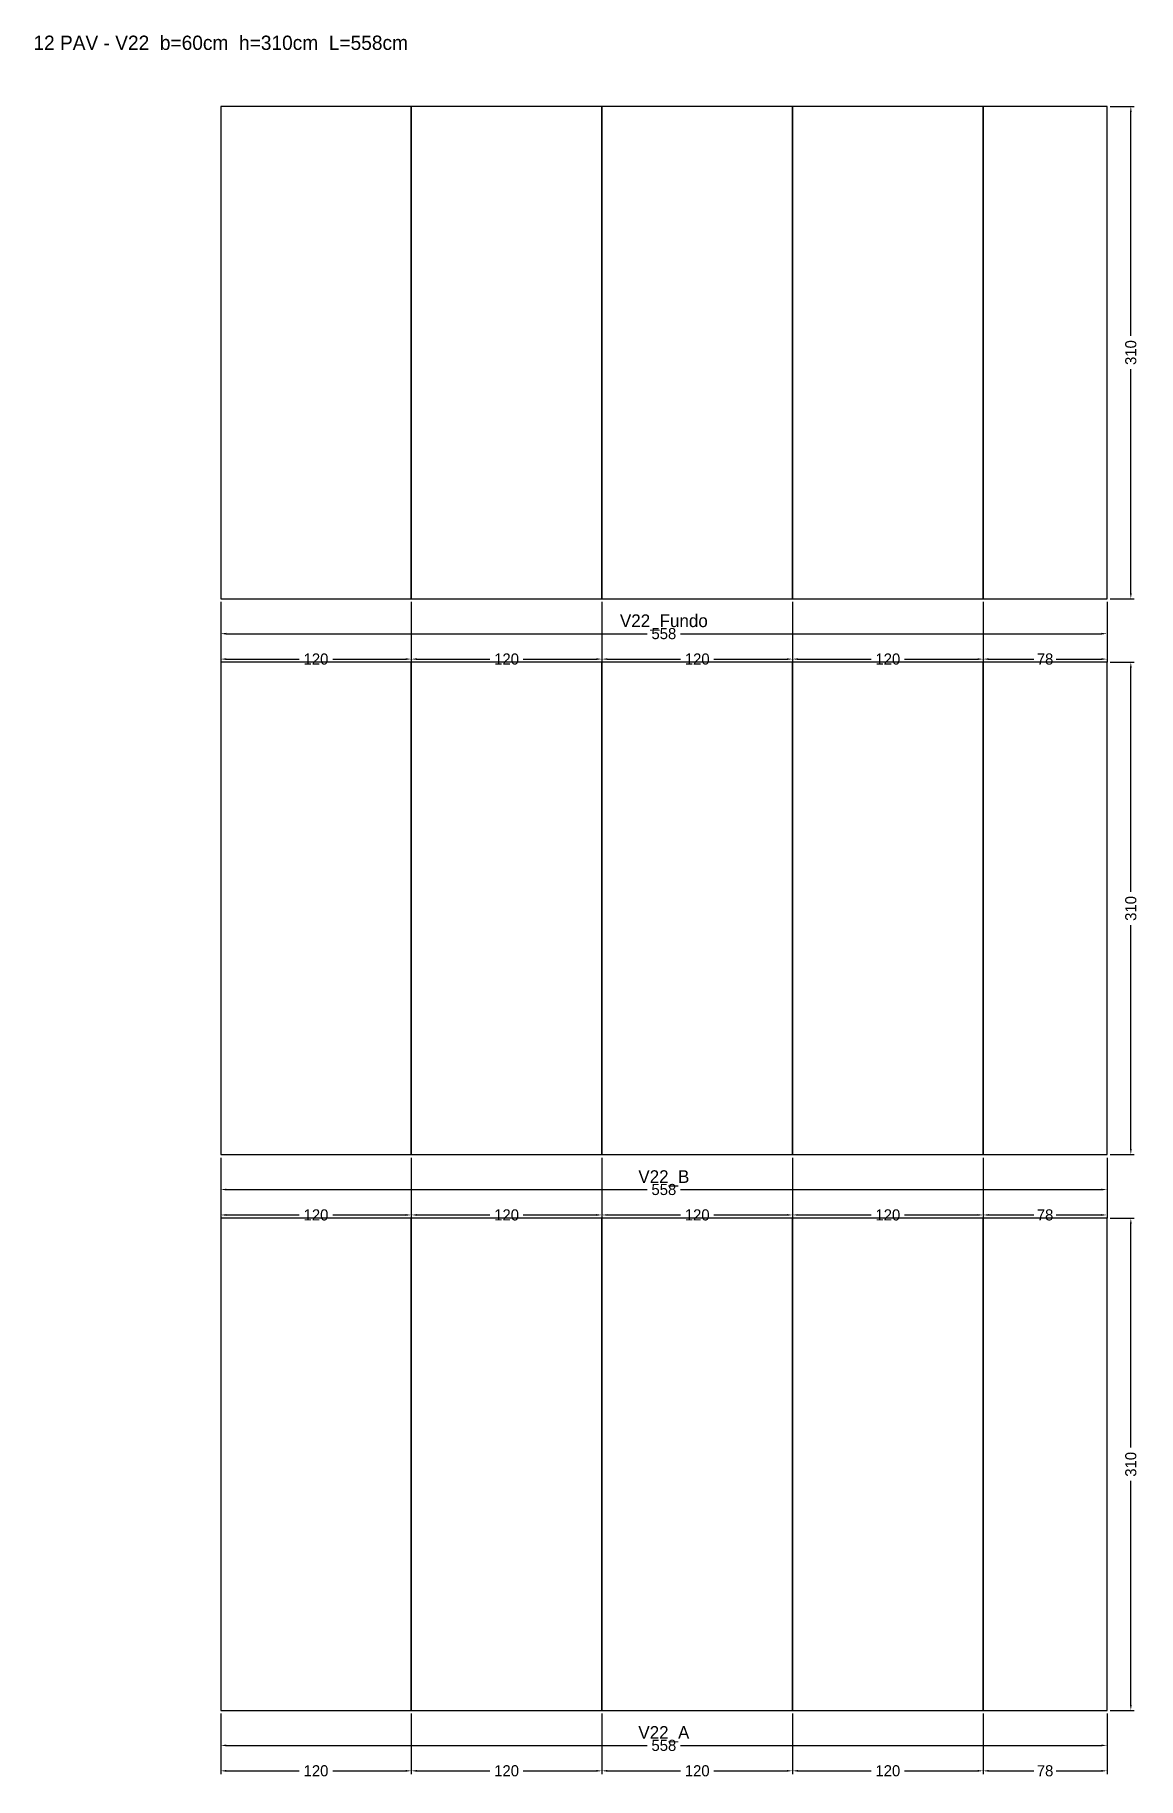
# Model space of a CAD drawing. Header units: metres. Extents: x -117 to 578, y -43 to 1055.
import ezdxf

# ---------------------------------------------------------------- set-up
doc = ezdxf.new("R2010")
doc.units = ezdxf.units.M
for name, color, linetype in [('COTA', 3, 'Continuous'), ('NOMENCLATURA', 2, 'Continuous'), ('Paineis', 7, 'Continuous'), ('Texto Secao', 2, 'Continuous')]:
    doc.layers.add(name, color=color, linetype=linetype)
doc.dimstyles.new('COTA_VIG', dxfattribs={"dimtxt": 7, "dimasz": 3.5, "dimexe": 2, "dimexo": 2, "dimgap": 1.5, "dimtad": 1, "dimdec": 1, "dimcen": 2.5, "dimclrd": 3, "dimclre": 3, "dimclrt": 3, "dimazin": 3, "dimtfac": 1, "dimtmove": 0, "dimatfit": 3})

# ---------------------------------------------------------------- blocks, each defined once
blk = doc.blocks.new('_CLOSEDFILLED')
at = {"color": 0, "linetype": 'BYBLOCK'}
blk.add_solid([(-1, 0.16), (0, 0), (-1, -0.16)], dxfattribs=at)
blk = doc.blocks.new('*D1')
at = {"color": 3}
for p, q in [((0, -2), (0, -24)), ((558, -2), (558, -24)), ((3.5, -22), (268.5, -22)), ((289.5, -22), (554.5, -22))]:
    blk.add_line(p, q, dxfattribs=at)
at = {"layer": 'Defpoints'}
for p in [(0, 0), (558, 0), (0, -22)]:
    blk.add_point(p, dxfattribs=at)
at = {"layer": 'COTA', "color": 3, "xscale": 3.5, "yscale": 3.5, "rotation": 180}
blk.add_blockref('_CLOSEDFILLED', (0, -22), dxfattribs=at)
at = {"layer": 'COTA', "color": 3, "xscale": 3.5, "yscale": 3.5}
blk.add_blockref('_CLOSEDFILLED', (558, -22), dxfattribs=at)
at = {"layer": 'COTA', "color": 3, "insert": (279, -22), "char_height": 7, "attachment_point": 5}
blk.add_mtext('558', dxfattribs=at)
blk = doc.blocks.new('*D2')
at = {"color": 3}
for p, q in [((0, -2), (0, -40)), ((120, -2), (120, -40)), ((3.5, -38), (49.5, -38)), ((70.5, -38), (116.5, -38))]:
    blk.add_line(p, q, dxfattribs=at)
at = {"layer": 'Defpoints'}
for p in [(0, 0), (120, 0), (0, -38)]:
    blk.add_point(p, dxfattribs=at)
at = {"layer": 'COTA', "color": 3, "xscale": 3.5, "yscale": 3.5, "rotation": 180}
blk.add_blockref('_CLOSEDFILLED', (0, -38), dxfattribs=at)
at = {"layer": 'COTA', "color": 3, "xscale": 3.5, "yscale": 3.5}
blk.add_blockref('_CLOSEDFILLED', (120, -38), dxfattribs=at)
at = {"layer": 'COTA', "color": 3, "insert": (60, -38), "char_height": 7, "attachment_point": 5}
blk.add_mtext('120', dxfattribs=at)
blk = doc.blocks.new('*D3')
at = {"color": 3}
for p, q in [((120, -2), (120, -40)), ((240, -2), (240, -40)), ((123.5, -38), (169.5, -38)), ((190.5, -38), (236.5, -38))]:
    blk.add_line(p, q, dxfattribs=at)
at = {"layer": 'Defpoints'}
for p in [(120, 0), (240, 0), (120, -38)]:
    blk.add_point(p, dxfattribs=at)
at = {"layer": 'COTA', "color": 3, "xscale": 3.5, "yscale": 3.5, "rotation": 180}
blk.add_blockref('_CLOSEDFILLED', (120, -38), dxfattribs=at)
at = {"layer": 'COTA', "color": 3, "xscale": 3.5, "yscale": 3.5}
blk.add_blockref('_CLOSEDFILLED', (240, -38), dxfattribs=at)
at = {"layer": 'COTA', "color": 3, "insert": (180, -38), "char_height": 7, "attachment_point": 5}
blk.add_mtext('120', dxfattribs=at)
blk = doc.blocks.new('*D4')
at = {"color": 3}
for p, q in [((240, -2), (240, -40)), ((360, -2), (360, -40)), ((243.5, -38), (289.5, -38)), ((310.5, -38), (356.5, -38))]:
    blk.add_line(p, q, dxfattribs=at)
at = {"layer": 'Defpoints'}
for p in [(240, 0), (360, 0), (240, -38)]:
    blk.add_point(p, dxfattribs=at)
at = {"layer": 'COTA', "color": 3, "xscale": 3.5, "yscale": 3.5, "rotation": 180}
blk.add_blockref('_CLOSEDFILLED', (240, -38), dxfattribs=at)
at = {"layer": 'COTA', "color": 3, "xscale": 3.5, "yscale": 3.5}
blk.add_blockref('_CLOSEDFILLED', (360, -38), dxfattribs=at)
at = {"layer": 'COTA', "color": 3, "insert": (300, -38), "char_height": 7, "attachment_point": 5}
blk.add_mtext('120', dxfattribs=at)
blk = doc.blocks.new('*D5')
at = {"color": 3}
for p, q in [((360, -2), (360, -40)), ((480, -2), (480, -40)), ((363.5, -38), (409.5, -38)), ((430.5, -38), (476.5, -38))]:
    blk.add_line(p, q, dxfattribs=at)
at = {"layer": 'Defpoints'}
for p in [(360, 0), (480, 0), (360, -38)]:
    blk.add_point(p, dxfattribs=at)
at = {"layer": 'COTA', "color": 3, "xscale": 3.5, "yscale": 3.5, "rotation": 180}
blk.add_blockref('_CLOSEDFILLED', (360, -38), dxfattribs=at)
at = {"layer": 'COTA', "color": 3, "xscale": 3.5, "yscale": 3.5}
blk.add_blockref('_CLOSEDFILLED', (480, -38), dxfattribs=at)
at = {"layer": 'COTA', "color": 3, "insert": (420, -38), "char_height": 7, "attachment_point": 5}
blk.add_mtext('120', dxfattribs=at)
blk = doc.blocks.new('*D6')
at = {"color": 3}
for p, q in [((480, -2), (480, -40)), ((558, -2), (558, -40)), ((483.5, -38), (512, -38)), ((526, -38), (554.5, -38))]:
    blk.add_line(p, q, dxfattribs=at)
at = {"layer": 'Defpoints'}
for p in [(480, 0), (558, 0), (480, -38)]:
    blk.add_point(p, dxfattribs=at)
at = {"layer": 'COTA', "color": 3, "xscale": 3.5, "yscale": 3.5, "rotation": 180}
blk.add_blockref('_CLOSEDFILLED', (480, -38), dxfattribs=at)
at = {"layer": 'COTA', "color": 3, "xscale": 3.5, "yscale": 3.5}
blk.add_blockref('_CLOSEDFILLED', (558, -38), dxfattribs=at)
at = {"layer": 'COTA', "color": 3, "insert": (519, -38), "char_height": 7, "attachment_point": 5}
blk.add_mtext('78', dxfattribs=at)
blk = doc.blocks.new('*D7')
at = {"color": 3}
for p, q in [((560, 310), (575, 310)), ((573, 165.5), (573, 306.5)), ((573, 3.5), (573, 144.5)), ((560, 0), (575, 0))]:
    blk.add_line(p, q, dxfattribs=at)
at = {"layer": 'Defpoints'}
for p in [(558, 310), (558, 0), (573, 0)]:
    blk.add_point(p, dxfattribs=at)
at = {"layer": 'COTA', "color": 3, "xscale": 3.5, "yscale": 3.5}
for p, rotation in [((573, 310), 90), ((573, 0), 270)]:
    blk.add_blockref('_CLOSEDFILLED', p, dxfattribs=dict(at, rotation=rotation))
at = {"layer": 'COTA', "color": 3, "insert": (573, 155), "char_height": 7, "attachment_point": 5, "rotation": 90}
blk.add_mtext('310', dxfattribs=at)
blk = doc.blocks.new('*D8')
at = {"color": 3}
for p, q in [((0, 348), (0, 326)), ((558, 348), (558, 326)), ((3.5, 328), (268.5, 328)), ((289.5, 328), (554.5, 328))]:
    blk.add_line(p, q, dxfattribs=at)
at = {"layer": 'Defpoints'}
for p in [(0, 350), (558, 350), (0, 328)]:
    blk.add_point(p, dxfattribs=at)
at = {"layer": 'COTA', "color": 3, "xscale": 3.5, "yscale": 3.5, "rotation": 180}
blk.add_blockref('_CLOSEDFILLED', (0, 328), dxfattribs=at)
at = {"layer": 'COTA', "color": 3, "xscale": 3.5, "yscale": 3.5}
blk.add_blockref('_CLOSEDFILLED', (558, 328), dxfattribs=at)
at = {"layer": 'COTA', "color": 3, "insert": (279, 328), "char_height": 7, "attachment_point": 5}
blk.add_mtext('558', dxfattribs=at)
blk = doc.blocks.new('*D9')
at = {"color": 3}
for p, q in [((0, 348), (0, 310)), ((120, 348), (120, 310)), ((3.5, 312), (49.5, 312)), ((70.5, 312), (116.5, 312))]:
    blk.add_line(p, q, dxfattribs=at)
at = {"layer": 'Defpoints'}
for p in [(0, 350), (120, 350), (0, 312)]:
    blk.add_point(p, dxfattribs=at)
at = {"layer": 'COTA', "color": 3, "xscale": 3.5, "yscale": 3.5, "rotation": 180}
blk.add_blockref('_CLOSEDFILLED', (0, 312), dxfattribs=at)
at = {"layer": 'COTA', "color": 3, "xscale": 3.5, "yscale": 3.5}
blk.add_blockref('_CLOSEDFILLED', (120, 312), dxfattribs=at)
at = {"layer": 'COTA', "color": 3, "insert": (60, 312), "char_height": 7, "attachment_point": 5}
blk.add_mtext('120', dxfattribs=at)
blk = doc.blocks.new('*D10')
at = {"color": 3}
for p, q in [((120, 348), (120, 310)), ((240, 348), (240, 310)), ((123.5, 312), (169.5, 312)), ((190.5, 312), (236.5, 312))]:
    blk.add_line(p, q, dxfattribs=at)
at = {"layer": 'Defpoints'}
for p in [(120, 350), (240, 350), (120, 312)]:
    blk.add_point(p, dxfattribs=at)
at = {"layer": 'COTA', "color": 3, "xscale": 3.5, "yscale": 3.5, "rotation": 180}
blk.add_blockref('_CLOSEDFILLED', (120, 312), dxfattribs=at)
at = {"layer": 'COTA', "color": 3, "xscale": 3.5, "yscale": 3.5}
blk.add_blockref('_CLOSEDFILLED', (240, 312), dxfattribs=at)
at = {"layer": 'COTA', "color": 3, "insert": (180, 312), "char_height": 7, "attachment_point": 5}
blk.add_mtext('120', dxfattribs=at)
blk = doc.blocks.new('*D11')
at = {"color": 3}
for p, q in [((240, 348), (240, 310)), ((360, 348), (360, 310)), ((243.5, 312), (289.5, 312)), ((310.5, 312), (356.5, 312))]:
    blk.add_line(p, q, dxfattribs=at)
at = {"layer": 'Defpoints'}
for p in [(240, 350), (360, 350), (240, 312)]:
    blk.add_point(p, dxfattribs=at)
at = {"layer": 'COTA', "color": 3, "xscale": 3.5, "yscale": 3.5, "rotation": 180}
blk.add_blockref('_CLOSEDFILLED', (240, 312), dxfattribs=at)
at = {"layer": 'COTA', "color": 3, "xscale": 3.5, "yscale": 3.5}
blk.add_blockref('_CLOSEDFILLED', (360, 312), dxfattribs=at)
at = {"layer": 'COTA', "color": 3, "insert": (300, 312), "char_height": 7, "attachment_point": 5}
blk.add_mtext('120', dxfattribs=at)
blk = doc.blocks.new('*D12')
at = {"color": 3}
for p, q in [((360, 348), (360, 310)), ((480, 348), (480, 310)), ((363.5, 312), (409.5, 312)), ((430.5, 312), (476.5, 312))]:
    blk.add_line(p, q, dxfattribs=at)
at = {"layer": 'Defpoints'}
for p in [(360, 350), (480, 350), (360, 312)]:
    blk.add_point(p, dxfattribs=at)
at = {"layer": 'COTA', "color": 3, "xscale": 3.5, "yscale": 3.5, "rotation": 180}
blk.add_blockref('_CLOSEDFILLED', (360, 312), dxfattribs=at)
at = {"layer": 'COTA', "color": 3, "xscale": 3.5, "yscale": 3.5}
blk.add_blockref('_CLOSEDFILLED', (480, 312), dxfattribs=at)
at = {"layer": 'COTA', "color": 3, "insert": (420, 312), "char_height": 7, "attachment_point": 5}
blk.add_mtext('120', dxfattribs=at)
blk = doc.blocks.new('*D13')
at = {"color": 3}
for p, q in [((480, 348), (480, 310)), ((558, 348), (558, 310)), ((483.5, 312), (512, 312)), ((526, 312), (554.5, 312))]:
    blk.add_line(p, q, dxfattribs=at)
at = {"layer": 'Defpoints'}
for p in [(480, 350), (558, 350), (480, 312)]:
    blk.add_point(p, dxfattribs=at)
at = {"layer": 'COTA', "color": 3, "xscale": 3.5, "yscale": 3.5, "rotation": 180}
blk.add_blockref('_CLOSEDFILLED', (480, 312), dxfattribs=at)
at = {"layer": 'COTA', "color": 3, "xscale": 3.5, "yscale": 3.5}
blk.add_blockref('_CLOSEDFILLED', (558, 312), dxfattribs=at)
at = {"layer": 'COTA', "color": 3, "insert": (519, 312), "char_height": 7, "attachment_point": 5}
blk.add_mtext('78', dxfattribs=at)
blk = doc.blocks.new('*D14')
at = {"color": 3}
for p, q in [((560, 660), (575, 660)), ((573, 515.5), (573, 656.5)), ((573, 353.5), (573, 494.5)), ((560, 350), (575, 350))]:
    blk.add_line(p, q, dxfattribs=at)
at = {"layer": 'Defpoints'}
for p in [(558, 660), (558, 350), (573, 350)]:
    blk.add_point(p, dxfattribs=at)
at = {"layer": 'COTA', "color": 3, "xscale": 3.5, "yscale": 3.5}
for p, rotation in [((573, 660), 90), ((573, 350), 270)]:
    blk.add_blockref('_CLOSEDFILLED', p, dxfattribs=dict(at, rotation=rotation))
at = {"layer": 'COTA', "color": 3, "insert": (573, 505), "char_height": 7, "attachment_point": 5, "rotation": 90}
blk.add_mtext('310', dxfattribs=at)
blk = doc.blocks.new('*D15')
at = {"color": 3}
for p, q in [((0, 698), (0, 676)), ((558, 698), (558, 676)), ((3.5, 678), (268.5, 678)), ((289.5, 678), (554.5, 678))]:
    blk.add_line(p, q, dxfattribs=at)
at = {"layer": 'Defpoints'}
for p in [(0, 700), (558, 700), (0, 678)]:
    blk.add_point(p, dxfattribs=at)
at = {"layer": 'COTA', "color": 3, "xscale": 3.5, "yscale": 3.5, "rotation": 180}
blk.add_blockref('_CLOSEDFILLED', (0, 678), dxfattribs=at)
at = {"layer": 'COTA', "color": 3, "xscale": 3.5, "yscale": 3.5}
blk.add_blockref('_CLOSEDFILLED', (558, 678), dxfattribs=at)
at = {"layer": 'COTA', "color": 3, "insert": (279, 678), "char_height": 7, "attachment_point": 5}
blk.add_mtext('558', dxfattribs=at)
blk = doc.blocks.new('*D16')
at = {"color": 3}
for p, q in [((0, 698), (0, 660)), ((120, 698), (120, 660)), ((3.5, 662), (49.5, 662)), ((70.5, 662), (116.5, 662))]:
    blk.add_line(p, q, dxfattribs=at)
at = {"layer": 'Defpoints'}
for p in [(0, 700), (120, 700), (0, 662)]:
    blk.add_point(p, dxfattribs=at)
at = {"layer": 'COTA', "color": 3, "xscale": 3.5, "yscale": 3.5, "rotation": 180}
blk.add_blockref('_CLOSEDFILLED', (0, 662), dxfattribs=at)
at = {"layer": 'COTA', "color": 3, "xscale": 3.5, "yscale": 3.5}
blk.add_blockref('_CLOSEDFILLED', (120, 662), dxfattribs=at)
at = {"layer": 'COTA', "color": 3, "insert": (60, 662), "char_height": 7, "attachment_point": 5}
blk.add_mtext('120', dxfattribs=at)
blk = doc.blocks.new('*D17')
at = {"color": 3}
for p, q in [((120, 698), (120, 660)), ((240, 698), (240, 660)), ((123.5, 662), (169.5, 662)), ((190.5, 662), (236.5, 662))]:
    blk.add_line(p, q, dxfattribs=at)
at = {"layer": 'Defpoints'}
for p in [(120, 700), (240, 700), (120, 662)]:
    blk.add_point(p, dxfattribs=at)
at = {"layer": 'COTA', "color": 3, "xscale": 3.5, "yscale": 3.5, "rotation": 180}
blk.add_blockref('_CLOSEDFILLED', (120, 662), dxfattribs=at)
at = {"layer": 'COTA', "color": 3, "xscale": 3.5, "yscale": 3.5}
blk.add_blockref('_CLOSEDFILLED', (240, 662), dxfattribs=at)
at = {"layer": 'COTA', "color": 3, "insert": (180, 662), "char_height": 7, "attachment_point": 5}
blk.add_mtext('120', dxfattribs=at)
blk = doc.blocks.new('*D18')
at = {"color": 3}
for p, q in [((240, 698), (240, 660)), ((360, 698), (360, 660)), ((243.5, 662), (289.5, 662)), ((310.5, 662), (356.5, 662))]:
    blk.add_line(p, q, dxfattribs=at)
at = {"layer": 'Defpoints'}
for p in [(240, 700), (360, 700), (240, 662)]:
    blk.add_point(p, dxfattribs=at)
at = {"layer": 'COTA', "color": 3, "xscale": 3.5, "yscale": 3.5, "rotation": 180}
blk.add_blockref('_CLOSEDFILLED', (240, 662), dxfattribs=at)
at = {"layer": 'COTA', "color": 3, "xscale": 3.5, "yscale": 3.5}
blk.add_blockref('_CLOSEDFILLED', (360, 662), dxfattribs=at)
at = {"layer": 'COTA', "color": 3, "insert": (300, 662), "char_height": 7, "attachment_point": 5}
blk.add_mtext('120', dxfattribs=at)
blk = doc.blocks.new('*D19')
at = {"color": 3}
for p, q in [((360, 698), (360, 660)), ((480, 698), (480, 660)), ((363.5, 662), (409.5, 662)), ((430.5, 662), (476.5, 662))]:
    blk.add_line(p, q, dxfattribs=at)
at = {"layer": 'Defpoints'}
for p in [(360, 700), (480, 700), (360, 662)]:
    blk.add_point(p, dxfattribs=at)
at = {"layer": 'COTA', "color": 3, "xscale": 3.5, "yscale": 3.5, "rotation": 180}
blk.add_blockref('_CLOSEDFILLED', (360, 662), dxfattribs=at)
at = {"layer": 'COTA', "color": 3, "xscale": 3.5, "yscale": 3.5}
blk.add_blockref('_CLOSEDFILLED', (480, 662), dxfattribs=at)
at = {"layer": 'COTA', "color": 3, "insert": (420, 662), "char_height": 7, "attachment_point": 5}
blk.add_mtext('120', dxfattribs=at)
blk = doc.blocks.new('*D20')
at = {"color": 3}
for p, q in [((480, 698), (480, 660)), ((558, 698), (558, 660)), ((483.5, 662), (512, 662)), ((526, 662), (554.5, 662))]:
    blk.add_line(p, q, dxfattribs=at)
at = {"layer": 'Defpoints'}
for p in [(480, 700), (558, 700), (480, 662)]:
    blk.add_point(p, dxfattribs=at)
at = {"layer": 'COTA', "color": 3, "xscale": 3.5, "yscale": 3.5, "rotation": 180}
blk.add_blockref('_CLOSEDFILLED', (480, 662), dxfattribs=at)
at = {"layer": 'COTA', "color": 3, "xscale": 3.5, "yscale": 3.5}
blk.add_blockref('_CLOSEDFILLED', (558, 662), dxfattribs=at)
at = {"layer": 'COTA', "color": 3, "insert": (519, 662), "char_height": 7, "attachment_point": 5}
blk.add_mtext('78', dxfattribs=at)
blk = doc.blocks.new('*D21')
at = {"color": 3}
for p, q in [((560, 1010), (575, 1010)), ((573, 865.5), (573, 1006.5)), ((573, 703.5), (573, 844.5)), ((560, 700), (575, 700))]:
    blk.add_line(p, q, dxfattribs=at)
at = {"layer": 'Defpoints'}
for p in [(558, 1010), (558, 700), (573, 700)]:
    blk.add_point(p, dxfattribs=at)
at = {"layer": 'COTA', "color": 3, "xscale": 3.5, "yscale": 3.5}
for p, rotation in [((573, 1010), 90), ((573, 700), 270)]:
    blk.add_blockref('_CLOSEDFILLED', p, dxfattribs=dict(at, rotation=rotation))
at = {"layer": 'COTA', "color": 3, "insert": (573, 855), "char_height": 7, "attachment_point": 5, "rotation": 90}
blk.add_mtext('310', dxfattribs=at)

msp = doc.modelspace()

# ---------------------------------------------------------------- linework, layer by layer
at = {"layer": 'Paineis'}
for points in [[(0, 700), (120, 700), (120, 1010), (0, 1010)], [(120, 700), (240, 700), (240, 1010), (120, 1010)], [(240, 700), (360, 700), (360, 1010), (240, 1010)], [(360, 700), (480, 700), (480, 1010), (360, 1010)], [(480, 700), (558, 700), (558, 1010), (480, 1010)], [(0, 350), (120, 350), (120, 660), (0, 660)], [(120, 350), (240, 350), (240, 660), (120, 660)], [(240, 350), (360, 350), (360, 660), (240, 660)], [(360, 350), (480, 350), (480, 660), (360, 660)], [(480, 350), (558, 350), (558, 660), (480, 660)], [(0, 0), (120, 0), (120, 310), (0, 310)], [(120, 0), (240, 0), (240, 310), (120, 310)], [(240, 0), (360, 0), (360, 310), (240, 310)], [(360, 0), (480, 0), (480, 310), (360, 310)], [(480, 0), (558, 0), (558, 310), (480, 310)]]:
    msp.add_lwpolyline(points, close=True, dxfattribs=at)

# ---------------------------------------------------------------- texts
at = {"layer": 'NOMENCLATURA', "insert": (0, 1050), "char_height": 9, "width": 578, "attachment_point": 5}
msp.add_mtext('12 PAV - V22  b=60cm  h=310cm  L=558cm', dxfattribs=at)
at = {"layer": 'Texto Secao', "char_height": 8, "width": 578, "attachment_point": 5}
for s, insert in [('V22_Fundo', (279, 685)), ('V22_B', (279, 335)), ('V22_A', (279, -15))]:
    msp.add_mtext(s, dxfattribs=dict(at, insert=insert))

# ---------------------------------------------------------------- dimensions: what is measured, and where the dimension line sits
at = {"layer": 'COTA'}
for base, p1, p2, picture, middle in [((573, 700), (558, 700), (558, 1010), '*D21', (573, 855)), ((573, 350), (558, 350), (558, 660), '*D14', (573, 505)), ((573, 0), (558, 0), (558, 310), '*D7', (573, 155))]:
    dim = msp.add_linear_dim(base=base, p1=p1, p2=p2, angle=90, dimstyle='COTA_VIG', dxfattribs=at)
    dim.commit()
    dim.dimension.update_dxf_attribs({"geometry": picture, "text_midpoint": middle})
for base, p1, p2, picture, middle in [((0, 678), (0, 700), (558, 700), '*D15', (279, 678)), ((0, 662), (0, 700), (120, 700), '*D16', (60, 662)), ((120, 662), (120, 700), (240, 700), '*D17', (180, 662)), ((240, 662), (240, 700), (360, 700), '*D18', (300, 662)), ((360, 662), (360, 700), (480, 700), '*D19', (420, 662)), ((480, 662), (480, 700), (558, 700), '*D20', (519, 662)), ((0, 328), (0, 350), (558, 350), '*D8', (279, 328)), ((0, 312), (0, 350), (120, 350), '*D9', (60, 312)), ((120, 312), (120, 350), (240, 350), '*D10', (180, 312)), ((240, 312), (240, 350), (360, 350), '*D11', (300, 312)), ((360, 312), (360, 350), (480, 350), '*D12', (420, 312)), ((480, 312), (480, 350), (558, 350), '*D13', (519, 312)), ((0, -22), (0, 0), (558, 0), '*D1', (279, -22)), ((0, -38), (0, 0), (120, 0), '*D2', (60, -38)), ((120, -38), (120, 0), (240, 0), '*D3', (180, -38)), ((240, -38), (240, 0), (360, 0), '*D4', (300, -38)), ((360, -38), (360, 0), (480, 0), '*D5', (420, -38)), ((480, -38), (480, 0), (558, 0), '*D6', (519, -38))]:
    dim = msp.add_linear_dim(base=base, p1=p1, p2=p2, dimstyle='COTA_VIG', dxfattribs=at)
    dim.commit()
    dim.dimension.update_dxf_attribs({"geometry": picture, "text_midpoint": middle})

doc.saveas('drawing.dxf')
